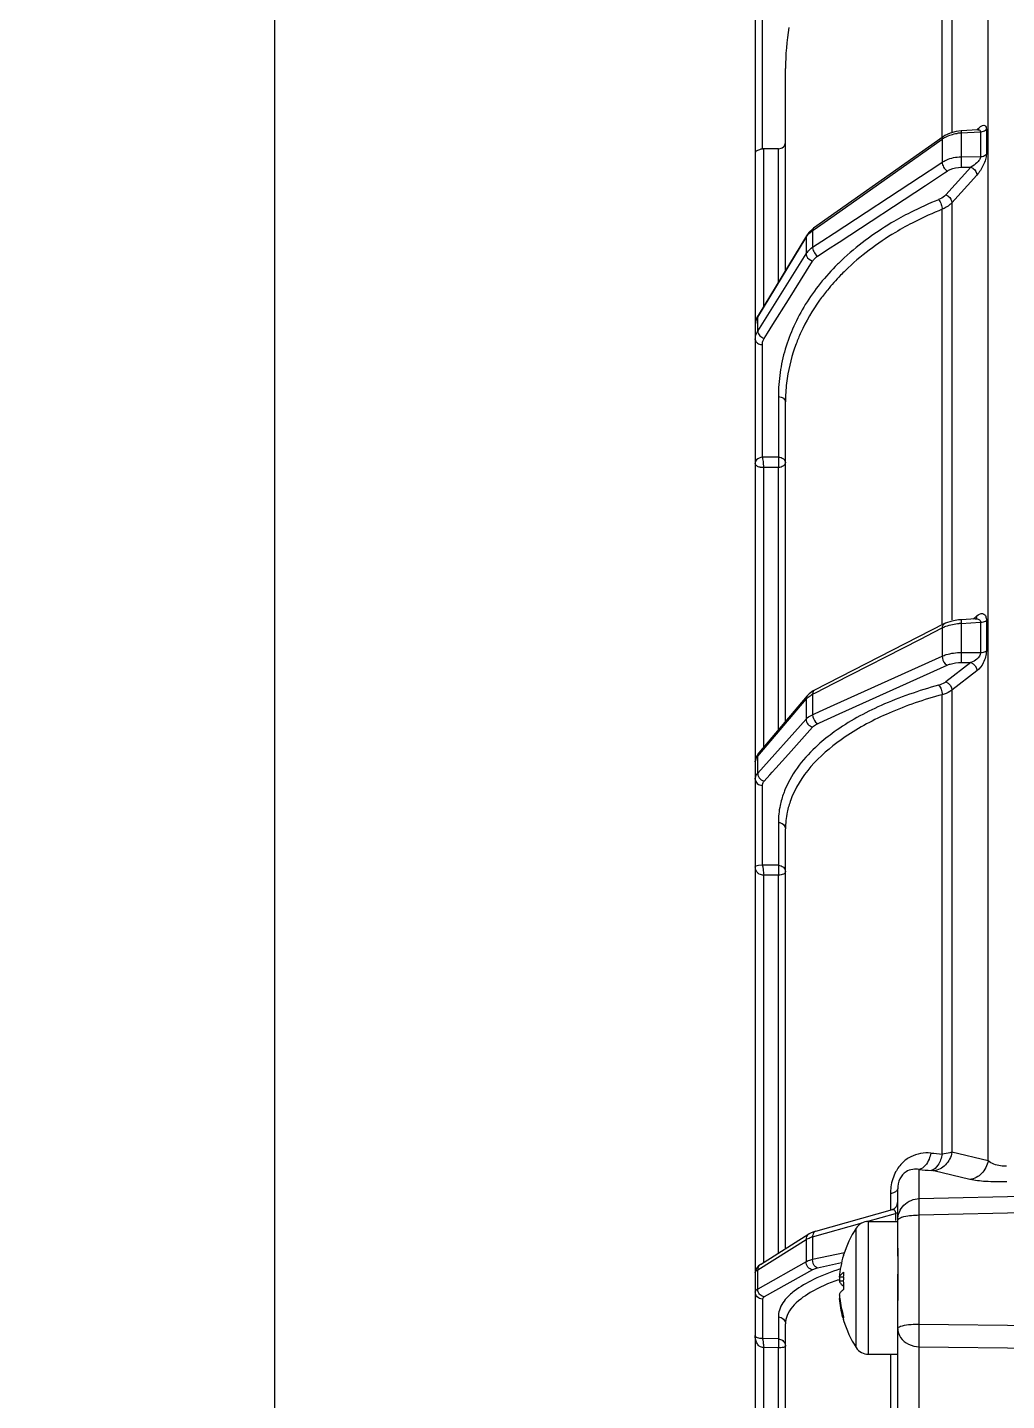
# Model space of a CAD drawing. Header units: millimetres. Extents: x -6 to 705, y -10 to 538.
# Drawn here: x 189.75 to 191.89, y 219.855 to 222.855 of the extents above; entities that cross this region are included whole.
import ezdxf

# ---------------------------------------------------------------- set-up
doc = ezdxf.new("R2010")
doc.units = ezdxf.units.MM
doc.layers.add('02___PRT_ALL_AXES', color=7, linetype='Continuous')

msp = doc.modelspace()

# ---------------------------------------------------------------- linework, layer by layer
msp.add_line((190.2899, 224.2442), (190.2899, 119.2284))
at = {"color": 8, "linetype": 'Continuous', "lineweight": -3}
for p, q in [((191.8494, 220.379), (191.8494, 223.4996)), ((191.3404, 223.3794), (191.3404, 214.341)), ((191.7489, 222.6161), (191.7489, 223.2854)), ((191.7703, 223.3032), (191.7703, 222.6254)), ((191.356, 222.5897), (191.356, 222.9045)), ((191.4065, 222.3247), (191.4065, 222.7656)), ((191.7666, 222.6244), (191.755, 222.6188)), ((191.8269, 222.6316), (191.7902, 222.6293)), ((191.7902, 222.6293), (191.7903, 222.6247)), ((191.7903, 222.6247), (191.8327, 222.6273)), ((191.7903, 222.6247), (191.7903, 222.5726)), ((191.8269, 222.6316), (191.8271, 222.6316)), ((191.8327, 222.6273), (191.8327, 222.5731)), ((191.8455, 222.6327), (191.8455, 222.5784)), ((191.7508, 222.6161), (191.4677, 222.4164)), ((191.7016, 222.5778), (191.749, 222.6112)), ((191.749, 222.6112), (191.749, 222.5607)), ((191.755, 222.6188), (191.7508, 222.6161)), ((191.3407, 222.5826), (191.3404, 222.5812)), ((191.391, 222.5901), (191.356, 222.5897)), ((191.3591, 222.2465), (191.3591, 222.5897)), ((191.391, 222.299), (191.391, 222.5901)), ((191.5128, 222.4446), (191.7016, 222.5778)), ((191.7903, 222.5726), (191.8327, 222.5731)), ((191.7016, 222.5297), (191.7419, 222.5561)), ((191.7122, 222.5101), (191.754, 222.5375)), ((191.7419, 222.5561), (191.749, 222.5607)), ((191.754, 222.5375), (191.7596, 222.5412)), ((191.8118, 222.5502), (191.7571, 222.4897)), ((191.8249, 222.5328), (191.7703, 222.4724)), ((191.7906, 222.5499), (191.8118, 222.5502)), ((191.5128, 222.4058), (191.7016, 222.5297)), ((191.5235, 222.3863), (191.7122, 222.5101)), ((191.7703, 222.4724), (191.7703, 221.5613)), ((191.4694, 222.414), (191.5128, 222.4446)), ((191.7489, 221.5519), (191.7489, 222.4579)), ((191.4658, 222.4115), (191.4694, 222.414)), ((191.3458, 222.2224), (191.4514, 222.3965)), ((191.4524, 222.4003), (191.3468, 222.2262)), ((191.4514, 222.3965), (191.4514, 222.3606)), ((191.4577, 222.4075), (191.4524, 222.4003)), ((191.4658, 222.4115), (191.4658, 222.375)), ((191.4658, 222.375), (191.4861, 222.3883)), ((191.4861, 222.3883), (191.5128, 222.4058)), ((191.4983, 222.3698), (191.5235, 222.3863)), ((191.3458, 222.1917), (191.4514, 222.3606)), ((191.4736, 222.358), (191.4765, 222.3554)), ((191.4765, 222.3554), (191.4803, 222.3579)), ((191.4803, 222.3579), (191.4983, 222.3698)), ((191.4128, 222.2602), (191.4657, 222.3447)), ((191.3789, 222.2061), (191.4128, 222.2602)), ((191.3432, 222.2191), (191.3416, 222.2139)), ((191.3458, 222.1917), (191.3458, 222.2224)), ((191.3672, 222.1873), (191.3789, 222.2061)), ((191.36, 222.1758), (191.3672, 222.1873)), ((191.356, 221.9164), (191.356, 222.1622)), ((191.391, 222.0486), (191.391, 221.9164)), ((191.4065, 221.3391), (191.4065, 222.0372)), ((191.391, 221.9164), (191.356, 221.9164)), ((191.3581, 221.9011), (191.3586, 221.8972)), ((191.3586, 221.8972), (191.3591, 221.8939)), ((191.391, 221.8938), (191.3591, 221.8938)), ((191.3591, 221.2833), (191.3591, 221.8938)), ((191.3912, 221.8972), (191.391, 221.8938)), ((191.391, 221.3208), (191.391, 221.8938)), ((191.7528, 221.5519), (191.4697, 221.407)), ((191.7309, 221.5341), (191.749, 221.5434)), ((191.749, 221.5434), (191.749, 221.4816)), ((191.7562, 221.5535), (191.7527, 221.5518)), ((191.7528, 221.5519), (191.7527, 221.5518)), ((191.8225, 221.5631), (191.7903, 221.5613)), ((191.7903, 221.5533), (191.8327, 221.5557)), ((191.7903, 221.5533), (191.7903, 221.4896)), ((191.8163, 221.5627), (191.8249, 221.5699)), ((191.8327, 221.5557), (191.8327, 221.4894)), ((191.8455, 221.5595), (191.8455, 221.4931)), ((191.5128, 221.4226), (191.7016, 221.5191)), ((191.7016, 221.5191), (191.7309, 221.5341)), ((191.7903, 221.4896), (191.8327, 221.4894)), ((191.5128, 221.375), (191.749, 221.4816)), ((191.5235, 221.3553), (191.7596, 221.4619)), ((191.8118, 221.4676), (191.7571, 221.4255)), ((191.7906, 221.4676), (191.8118, 221.4676)), ((191.4723, 221.4018), (191.5128, 221.4226)), ((191.8249, 221.4494), (191.7703, 221.4074)), ((191.4539, 221.395), (191.3483, 221.2705)), ((191.4583, 221.3994), (191.4539, 221.3949)), ((191.4658, 221.3985), (191.4723, 221.4018)), ((191.4658, 221.3985), (191.4658, 221.3538)), ((191.7489, 220.3937), (191.7489, 221.3974)), ((191.7703, 221.4074), (191.7703, 220.3976)), ((191.3458, 221.2633), (191.4514, 221.3878)), ((191.4514, 221.3878), (191.4514, 221.3438)), ((191.4714, 221.3563), (191.489, 221.3643)), ((191.489, 221.3643), (191.5128, 221.375)), ((191.3458, 221.2257), (191.4514, 221.3438)), ((191.4658, 221.3538), (191.4714, 221.3563)), ((191.4765, 221.3341), (191.4806, 221.336)), ((191.4806, 221.336), (191.5235, 221.3553)), ((191.4128, 221.2676), (191.4657, 221.3267)), ((191.3407, 221.2543), (191.3404, 221.2504)), ((191.3458, 221.2257), (191.3458, 221.2633)), ((191.3483, 221.2705), (191.3482, 221.2704)), ((191.3855, 221.2371), (191.4128, 221.2676)), ((191.36, 221.2086), (191.372, 221.222)), ((191.372, 221.222), (191.3776, 221.2283)), ((191.3776, 221.2283), (191.3855, 221.2371)), ((191.356, 221.0253), (191.356, 221.1991)), ((191.391, 221.1182), (191.391, 221.0248)), ((191.4065, 220.1871), (191.4065, 221.1042)), ((191.356, 221.0252), (191.3473, 221.0242)), ((191.391, 221.0248), (191.356, 221.0253)), ((191.3586, 221.0074), (191.3591, 221.0035)), ((191.391, 221.003), (191.3591, 221.0034)), ((191.3591, 220.1573), (191.3591, 221.0034)), ((191.3912, 221.0069), (191.391, 221.003)), ((191.391, 220.1773), (191.391, 221.003)), ((191.8494, 220.379), (191.7703, 220.3976)), ((191.6988, 220.2967), (191.6988, 220.36)), ((191.8096, 220.3384), (191.7305, 220.3572)), ((191.6517, 220.1705), (191.6517, 220.3176)), ((191.636, 220.3077), (191.636, 220.2718)), ((191.6988, 220.2967), (191.9742, 220.3031)), ((191.4726, 220.2254), (191.6403, 220.2729)), ((191.5843, 220.2464), (191.6467, 220.2641)), ((191.6399, 220.2728), (191.6401, 220.2728)), ((191.6467, 220.2641), (191.6467, 220.2489)), ((191.6513, 220.28), (191.6517, 220.2815)), ((191.6988, 220.2607), (191.9742, 220.2671)), ((191.6988, 220.0225), (191.6988, 220.2607)), ((191.4658, 220.2129), (191.5744, 220.2437)), ((191.5607, 219.9713), (191.5607, 220.2318)), ((191.5879, 219.9564), (191.5879, 220.2467)), ((191.3458, 220.1409), (191.4514, 220.2072)), ((191.3519, 220.1528), (191.4576, 220.2192)), ((191.4514, 220.2072), (191.4514, 220.1582)), ((191.4658, 220.2129), (191.4658, 220.1632)), ((191.5352, 220.1782), (191.4658, 220.1632)), ((191.5333, 220.1727), (191.5336, 220.1734)), ((191.3412, 220.1397), (191.3404, 220.1341)), ((191.4514, 220.1582), (191.3458, 220.099)), ((191.3458, 220.099), (191.3458, 220.1409)), ((191.4657, 220.141), (191.36, 220.0818)), ((191.529, 220.156), (191.4765, 220.1447)), ((191.533, 220.1247), (191.5242, 220.1247)), ((191.5329, 220.1161), (191.5242, 220.1161)), ((191.6517, 219.7547), (191.6517, 220.1311)), ((191.356, 220.0769), (191.356, 219.9907)), ((191.5251, 220.0783), (191.5242, 220.0783)), ((191.5331, 220.0977), (191.5332, 220.0981)), ((191.5332, 220.0981), (191.5332, 220.0987)), ((191.391, 220.0382), (191.391, 219.9898)), ((191.4065, 218.9758), (191.4065, 220.0226)), ((191.6988, 220.0225), (191.9742, 220.0192)), ((191.391, 219.9898), (191.356, 219.9907)), ((191.3586, 219.9753), (191.3591, 219.9712)), ((191.391, 219.9703), (191.3591, 219.971)), ((191.3591, 218.9745), (191.3591, 219.971)), ((191.3912, 219.9745), (191.391, 219.9703)), ((191.391, 218.9756), (191.391, 219.9703)), ((191.636, 219.9564), (191.636, 219.7488)), ((191.6988, 219.7351), (191.6988, 219.9729)), ((191.6988, 219.9729), (191.9742, 219.9696))]:
    msp.add_line(p, q, dxfattribs=at)
for points in [[(191.7902, 222.6293), (191.7795, 222.628), (191.7666, 222.6244)], [(191.8279, 222.6312), (191.829, 222.632), (191.8288, 222.6319), (191.8272, 222.6316), (191.8269, 222.6316)], [(191.4677, 222.4164), (191.466, 222.4151), (191.4577, 222.4075)], [(191.3468, 222.2262), (191.3456, 222.2242), (191.3432, 222.2191)], [(191.7903, 221.5613), (191.7844, 221.5608), (191.7697, 221.5581), (191.7562, 221.5535)], [(191.8226, 221.5627), (191.8236, 221.5633), (191.8229, 221.5631), (191.8224, 221.5631)], [(191.4697, 221.407), (191.467, 221.4056), (191.4583, 221.3994)], [(191.3482, 221.2704), (191.3432, 221.2627), (191.3407, 221.2543)], [(191.4726, 220.2254), (191.4686, 220.2242), (191.4629, 220.222), (191.4582, 220.2196), (191.4576, 220.2192)], [(191.3519, 220.1528), (191.3479, 220.1499), (191.3439, 220.1452), (191.3412, 220.1397)], [(191.3404, 219.9972), (191.3404, 219.9972), (191.3404, 219.9972)]]:
    msp.add_lwpolyline(points, dxfattribs=at)
at = {"color": 1}
msp.add_circle((211.1234, 217.2284), 28.8225, dxfattribs=at)
at = {"color": 8, "linetype": 'Continuous', "lineweight": -3}
for centre, radius, start, end in [((191.9394, 222.7655), 0.5329, 170.3078, 179.9887), ((191.7953, 222.5347), 0.0901, 95.9333, 98.6832), ((191.7954, 222.534), 0.0909, 93.1795, 95.9363), ((192.0312, 221.7581), 0.777, 111.9188, 116.8932), ((192.032, 221.7537), 0.759, 111.8988, 116.8753), ((191.5001, 222.3625), 0.0598, 124.9817, 128.8963), ((191.8994, 221.9567), 0.5375, 133.6018, 134.8446), ((191.3729, 222.204), 0.0325, 175.0783, 179.9928), ((191.3738, 222.2039), 0.0334, 166.0658, 175.0429), ((191.3798, 222.2016), 0.0399, 148.6557, 154.0337), ((191.378, 222.1716), 0.038, 148.0162, 153.3079), ((191.368, 222.1991), 0.0246, 232.0464, 241.6301), ((191.3565, 222.1845), 0.0223, 258.0315, 268.5673), ((191.7621, 222.0472), 0.3713, 163.5274, 171.6611), ((191.7552, 222.0484), 0.3642, 171.6798, 179.9678), ((191.7626, 222.037), 0.3561, 171.6834, 178.3222), ((191.76, 222.0371), 0.3535, 178.3317, 179.9908), ((191.7966, 221.4256), 0.1279, 92.8004, 94.7564), ((192.0696, 221.5646), 0.2795, 181.645, 182.3207), ((191.4944, 221.3419), 0.0634, 116.77, 120.1246), ((191.5745, 221.118), 0.1836, 168.2692, 179.924), ((191.586, 221.1041), 0.1795, 168.282, 179.9426), ((191.9412, 222.5869), 2.2016, 264.344, 264.9894), ((191.925, 223.0999), 2.7493, 265.2801, 265.8314), ((191.7468, 220.3077), 0.1108, 174.8823, 180.0229), ((191.6355, 220.2883), 0.0161, 285.801, 0.0001), ((191.5879, 220.2144), 0.0323, 90, 147.421), ((191.467, 220.2073), 0.0156, 165.9357, 180.3314), ((191.4908, 220.1217), 0.0946, 105.3207, 107.3426), ((191.7532, 220.1058), 0.2298, 163.2996, 175.2739), ((191.754, 220.1056), 0.2306, 162.9026, 163.306), ((191.5432, 220.1696), 0.0104, 162.8637, 167.9271), ((191.7784, 220.1171), 0.2456, 175.6382, 178.2333), ((191.7528, 220.0972), 0.2294, 173.1423, 175.2786), ((191.7817, 220.117), 0.2488, 178.2302, 180.0013), ((191.7852, 220.117), 0.2523, 180.0039, 184.3093), ((191.7528, 220.1058), 0.2294, 184.7214, 186.884), ((191.7532, 220.0973), 0.2298, 184.7267, 195.0299), ((191.7535, 220.106), 0.2301, 186.8905, 197.1001), ((191.7869, 220.0859), 0.2541, 176.4803, 177.128), ((191.7538, 220.0974), 0.2304, 195.0276, 195.2607), ((191.7539, 220.0975), 0.2305, 195.2609, 196.6936), ((191.5432, 220.0334), 0.0104, 192.0608, 197.1362), ((191.5879, 219.9886), 0.0323, 212.579, 270)]:
    msp.add_arc(centre, radius, start, end, dxfattribs=at)
for points, knots in [([(191.749, 222.6112), (191.7512, 222.6128), (191.7613, 222.6189), (191.7728, 222.6224), (191.7817, 222.6238)], [0, 0, 0, 0, 0.238258, 1, 1, 1, 1]), ([(191.8249, 222.6312), (191.8268, 222.6334), (191.8306, 222.6372), (191.8362, 222.6412), (191.8425, 222.6421), (191.8445, 222.6387), (191.845, 222.6371)], [0, 0, 0, 0, 0.345992, 0.613898, 0.803593, 1, 1, 1, 1]), ([(191.8271, 222.6316), (191.8284, 222.6317), (191.8314, 222.6315), (191.8327, 222.6286), (191.8327, 222.6273)], [0, 0, 0, 0, 0.512162, 1, 1, 1, 1]), ([(191.8327, 222.6273), (191.8339, 222.6273), (191.8386, 222.6279), (191.8432, 222.6301), (191.8455, 222.6327)], [0, 0, 0, 0, 0.271496, 1, 1, 1, 1]), ([(191.845, 222.6371), (191.8452, 222.636), (191.8454, 222.6346), (191.8455, 222.6331), (191.8455, 222.6327)], [0, 0, 0, 0, 0.726258, 1, 1, 1, 1]), ([(191.391, 222.5901), (191.3949, 222.5902), (191.4027, 222.5926), (191.4065, 222.6002), (191.4065, 222.6038)], [0, 0, 0, 0, 0.525088, 1, 1, 1, 1]), ([(191.7508, 222.6161), (191.7505, 222.6159), (191.7492, 222.6146), (191.7489, 222.6126), (191.749, 222.6112)], [0, 0, 0, 0, 0.21826, 1, 1, 1, 1]), ([(191.356, 222.5894), (191.3539, 222.5894), (191.3503, 222.5882), (191.345, 222.5866), (191.3415, 222.5844), (191.3407, 222.5826)], [0, 0, 0, 0, 0.364585, 0.650043, 1, 1, 1, 1]), ([(191.749, 222.5607), (191.7518, 222.5626), (191.7645, 222.5695), (191.7793, 222.5724), (191.7903, 222.5726)], [0, 0, 0, 0, 0.235678, 1, 1, 1, 1]), ([(191.7903, 222.5726), (191.7902, 222.5709), (191.7901, 222.5633), (191.7902, 222.5557), (191.7906, 222.5499)], [0, 0, 0, 0, 0.2301, 1, 1, 1, 1]), ([(191.8327, 222.5731), (191.8328, 222.5707), (191.8303, 222.5655), (191.8233, 222.5576), (191.8165, 222.5527), (191.8118, 222.5502)], [0, 0, 0, 0, 0.231412, 0.497111, 1, 1, 1, 1]), ([(191.8455, 222.5784), (191.8455, 222.5745), (191.8438, 222.5661), (191.8376, 222.5503), (191.8306, 222.5391), (191.8249, 222.5328)], [0, 0, 0, 0, 0.231128, 0.50114, 1, 1, 1, 1]), ([(191.8327, 222.5731), (191.8339, 222.5732), (191.8386, 222.5737), (191.8432, 222.5759), (191.8455, 222.5784)], [0, 0, 0, 0, 0.27211, 1, 1, 1, 1]), ([(191.749, 222.5607), (191.7489, 222.5571), (191.7516, 222.5496), (191.7564, 222.5436), (191.7596, 222.5412)], [0, 0, 0, 0, 0.476569, 1, 1, 1, 1]), ([(191.7596, 222.5412), (191.7617, 222.5426), (191.7713, 222.5477), (191.7823, 222.5498), (191.7906, 222.5499)], [0, 0, 0, 0, 0.235512, 1, 1, 1, 1]), ([(191.8118, 222.5502), (191.8136, 222.5493), (191.8198, 222.5454), (191.8249, 222.5382), (191.8249, 222.5328)], [0, 0, 0, 0, 0.269411, 1, 1, 1, 1]), ([(191.7571, 222.4897), (191.7561, 222.4886), (191.7515, 222.4841), (191.7457, 222.4808), (191.7412, 222.479)], [0, 0, 0, 0, 0.235877, 1, 1, 1, 1]), ([(191.7412, 222.479), (191.7436, 222.476), (191.7471, 222.4691), (191.749, 222.4616), (191.7489, 222.4579)], [0, 0, 0, 0, 0.512227, 1, 1, 1, 1]), ([(191.7703, 222.4724), (191.7689, 222.4708), (191.7627, 222.4648), (191.755, 222.4604), (191.7489, 222.4579)], [0, 0, 0, 0, 0.235798, 1, 1, 1, 1]), ([(191.7571, 222.4897), (191.759, 222.4889), (191.7651, 222.4849), (191.7703, 222.4778), (191.7703, 222.4724)], [0, 0, 0, 0, 0.269415, 1, 1, 1, 1]), ([(191.6797, 222.4511), (191.6655, 222.4439), (191.6116, 222.4143), (191.5617, 222.3773), (191.5287, 222.346)], [0, 0, 0, 0, 0.259921, 1, 1, 1, 1]), ([(191.4677, 222.4164), (191.4674, 222.4161), (191.4661, 222.4148), (191.4658, 222.4129), (191.4658, 222.4115)], [0, 0, 0, 0, 0.21818, 1, 1, 1, 1]), ([(191.6889, 222.4307), (191.6745, 222.4234), (191.6203, 222.3936), (191.5701, 222.3561), (191.5373, 222.3242)], [0, 0, 0, 0, 0.260279, 1, 1, 1, 1]), ([(191.4514, 222.3965), (191.4521, 222.3977), (191.4553, 222.4023), (191.4593, 222.4063), (191.4626, 222.409)], [0, 0, 0, 0, 0.240019, 1, 1, 1, 1]), ([(191.4514, 222.3606), (191.4523, 222.362), (191.4563, 222.3676), (191.4615, 222.3721), (191.4658, 222.375)], [0, 0, 0, 0, 0.23799, 1, 1, 1, 1]), ([(191.4514, 222.3606), (191.4514, 222.359), (191.4534, 222.3517), (191.4602, 222.3465), (191.4657, 222.3447)], [0, 0, 0, 0, 0.216058, 1, 1, 1, 1]), ([(191.4657, 222.3447), (191.4663, 222.3457), (191.4693, 222.3499), (191.4732, 222.3533), (191.4765, 222.3554)], [0, 0, 0, 0, 0.238075, 1, 1, 1, 1]), ([(191.4658, 222.375), (191.4658, 222.3745), (191.4659, 222.3722), (191.4665, 222.3699), (191.4672, 222.3682)], [0, 0, 0, 0, 0.223778, 1, 1, 1, 1]), ([(191.5204, 222.3378), (191.4937, 222.3113), (191.447, 222.254), (191.4162, 222.1865), (191.4061, 222.1525)], [0, 0, 0, 0, 0.514855, 1, 1, 1, 1]), ([(191.5373, 222.3242), (191.5338, 222.3208), (191.5202, 222.3071), (191.5073, 222.2927), (191.4982, 222.2816)], [0, 0, 0, 0, 0.25341, 1, 1, 1, 1]), ([(191.4982, 222.2816), (191.4923, 222.2743), (191.47, 222.2452), (191.4513, 222.2134), (191.44, 222.1886)], [0, 0, 0, 0, 0.256256, 1, 1, 1, 1]), ([(191.3404, 222.1736), (191.3404, 222.1711), (191.3434, 222.1656), (191.3489, 222.1633), (191.3519, 222.1627)], [0, 0, 0, 0, 0.447543, 1, 1, 1, 1]), ([(191.3458, 222.1917), (191.3458, 222.1907), (191.3466, 222.1859), (191.3499, 222.1819), (191.3528, 222.1797)], [0, 0, 0, 0, 0.217834, 1, 1, 1, 1]), ([(191.356, 222.1622), (191.356, 222.1657), (191.3571, 222.1706), (191.3593, 222.1747), (191.36, 222.1758)], [0, 0, 0, 0, 0.741461, 1, 1, 1, 1]), ([(191.44, 222.1886), (191.4363, 222.1805), (191.4229, 222.1483), (191.414, 222.1142), (191.4103, 222.0885)], [0, 0, 0, 0, 0.253639, 1, 1, 1, 1]), ([(191.391, 222.0486), (191.3948, 222.0485), (191.402, 222.0468), (191.4065, 222.0402), (191.4065, 222.0372)], [0, 0, 0, 0, 0.559176, 1, 1, 1, 1]), ([(191.356, 221.9163), (191.3513, 221.9157), (191.3438, 221.9129), (191.3404, 221.9056), (191.3404, 221.903)], [0, 0, 0, 0, 0.642857, 1, 1, 1, 1]), ([(191.3471, 221.8954), (191.346, 221.8959), (191.3429, 221.8974), (191.3404, 221.9008), (191.3404, 221.903)], [0, 0, 0, 0, 0.345978, 1, 1, 1, 1]), ([(191.356, 221.9164), (191.3562, 221.9153), (191.3573, 221.9102), (191.3577, 221.9051), (191.3581, 221.9011)], [0, 0, 0, 0, 0.215785, 1, 1, 1, 1]), ([(191.391, 221.9164), (191.3908, 221.9134), (191.3914, 221.907), (191.3912, 221.9005), (191.3912, 221.8972)], [0, 0, 0, 0, 0.476568, 1, 1, 1, 1]), ([(191.391, 221.9164), (191.3948, 221.9163), (191.402, 221.9147), (191.4065, 221.9081), (191.4065, 221.905)], [0, 0, 0, 0, 0.559303, 1, 1, 1, 1]), ([(191.4065, 221.905), (191.4065, 221.902), (191.4019, 221.8954), (191.3948, 221.8939), (191.391, 221.8938)], [0, 0, 0, 0, 0.438697, 1, 1, 1, 1]), ([(191.3526, 221.894), (191.352, 221.8941), (191.3502, 221.8944), (191.3484, 221.8949), (191.3471, 221.8954)], [0, 0, 0, 0, 0.289026, 1, 1, 1, 1]), ([(191.3591, 221.8939), (191.3574, 221.8937), (191.3552, 221.8937), (191.353, 221.8939), (191.3526, 221.894)], [0, 0, 0, 0, 0.771964, 1, 1, 1, 1]), ([(191.8249, 221.5699), (191.8283, 221.5727), (191.835, 221.5768), (191.8434, 221.5718), (191.8446, 221.5672), (191.8451, 221.5647)], [0, 0, 0, 0, 0.498627, 0.712105, 1, 1, 1, 1]), ([(191.7527, 221.5518), (191.7521, 221.5515), (191.7496, 221.5494), (191.7489, 221.5459), (191.749, 221.5434)], [0, 0, 0, 0, 0.217599, 1, 1, 1, 1]), ([(191.749, 221.5434), (191.7516, 221.5447), (191.7634, 221.5497), (191.7761, 221.5522), (191.786, 221.553)], [0, 0, 0, 0, 0.228852, 1, 1, 1, 1]), ([(191.7903, 221.5613), (191.7902, 221.5613), (191.7902, 221.5606), (191.7901, 221.56), (191.7902, 221.5584), (191.7902, 221.5573), (191.7902, 221.5566)], [0, 0, 0, 0, 0.067258, 0.260709, 0.575544, 1, 1, 1, 1]), ([(191.8225, 221.5631), (191.8248, 221.5632), (191.8286, 221.563), (191.8322, 221.5596), (191.8327, 221.557), (191.8327, 221.5557)], [0, 0, 0, 0, 0.488413, 0.726103, 1, 1, 1, 1]), ([(191.8327, 221.5557), (191.8339, 221.5557), (191.8384, 221.5561), (191.843, 221.5575), (191.8455, 221.5595)], [0, 0, 0, 0, 0.282745, 1, 1, 1, 1]), ([(191.749, 221.4816), (191.7519, 221.4829), (191.7651, 221.4878), (191.7794, 221.4895), (191.7903, 221.4896)], [0, 0, 0, 0, 0.22639, 1, 1, 1, 1]), ([(191.7903, 221.4896), (191.7902, 221.4876), (191.7901, 221.4803), (191.7901, 221.4729), (191.7906, 221.4676)], [0, 0, 0, 0, 0.270766, 1, 1, 1, 1]), ([(191.8327, 221.4894), (191.8329, 221.484), (191.8254, 221.4744), (191.8165, 221.4693), (191.8118, 221.4676)], [0, 0, 0, 0, 0.516, 1, 1, 1, 1]), ([(191.8455, 221.4931), (191.8455, 221.4842), (191.8406, 221.4679), (191.8309, 221.454), (191.8249, 221.4494)], [0, 0, 0, 0, 0.54189, 1, 1, 1, 1]), ([(191.8327, 221.4894), (191.8339, 221.4894), (191.8384, 221.4898), (191.843, 221.4911), (191.8455, 221.4931)], [0, 0, 0, 0, 0.283364, 1, 1, 1, 1]), ([(191.749, 221.4816), (191.7489, 221.4757), (191.7521, 221.4677), (191.758, 221.4627), (191.7596, 221.4619)], [0, 0, 0, 0, 0.767592, 1, 1, 1, 1]), ([(191.7596, 221.4619), (191.7618, 221.4628), (191.7717, 221.4665), (191.7824, 221.4677), (191.7906, 221.4676)], [0, 0, 0, 0, 0.226209, 1, 1, 1, 1]), ([(191.7571, 221.4255), (191.7561, 221.4247), (191.7512, 221.4214), (191.7456, 221.4193), (191.7412, 221.4181)], [0, 0, 0, 0, 0.223404, 1, 1, 1, 1]), ([(191.7489, 221.3974), (191.7094, 221.3867), (191.6357, 221.3616), (191.5165, 221.2995), (191.4439, 221.2294), (191.4214, 221.1762)], [0, 0, 0, 0, 0.303317, 0.57215, 1, 1, 1, 1]), ([(191.4514, 221.3878), (191.4521, 221.3886), (191.4554, 221.3921), (191.4594, 221.3949), (191.4626, 221.3967)], [0, 0, 0, 0, 0.229009, 1, 1, 1, 1]), ([(191.4697, 221.407), (191.4691, 221.4067), (191.4665, 221.4046), (191.4658, 221.401), (191.4658, 221.3985)], [0, 0, 0, 0, 0.217645, 1, 1, 1, 1]), ([(191.7412, 221.4181), (191.6982, 221.4064), (191.6189, 221.3793), (191.545, 221.3389), (191.5132, 221.3161)], [0, 0, 0, 0, 0.532661, 1, 1, 1, 1]), ([(191.7412, 221.4181), (191.7438, 221.4158), (191.7475, 221.4089), (191.749, 221.4014), (191.7489, 221.3974)], [0, 0, 0, 0, 0.468832, 1, 1, 1, 1]), ([(191.7703, 221.4074), (191.7689, 221.4063), (191.7623, 221.4019), (191.7548, 221.399), (191.7489, 221.3974)], [0, 0, 0, 0, 0.22337, 1, 1, 1, 1]), ([(191.4514, 221.3438), (191.4523, 221.3448), (191.4565, 221.3489), (191.4617, 221.3519), (191.4658, 221.3538)], [0, 0, 0, 0, 0.224427, 1, 1, 1, 1]), ([(191.4514, 221.3438), (191.4514, 221.34), (191.4547, 221.3322), (191.4618, 221.3277), (191.4657, 221.3267)], [0, 0, 0, 0, 0.488038, 1, 1, 1, 1]), ([(191.4658, 221.3538), (191.4657, 221.348), (191.469, 221.34), (191.4749, 221.335), (191.4765, 221.3341)], [0, 0, 0, 0, 0.767559, 1, 1, 1, 1]), ([(191.4657, 221.3267), (191.4663, 221.3274), (191.4695, 221.3305), (191.4734, 221.3327), (191.4765, 221.3341)], [0, 0, 0, 0, 0.224449, 1, 1, 1, 1]), ([(191.5132, 221.3161), (191.5008, 221.3072), (191.4577, 221.273), (191.4215, 221.2282), (191.4061, 221.1915)], [0, 0, 0, 0, 0.278171, 1, 1, 1, 1]), ([(191.3404, 221.2504), (191.3404, 221.2515), (191.3409, 221.2562), (191.3434, 221.2606), (191.3458, 221.2633)], [0, 0, 0, 0, 0.233866, 1, 1, 1, 1]), ([(191.3404, 221.213), (191.3404, 221.2141), (191.3409, 221.2188), (191.3434, 221.2231), (191.3458, 221.2257)], [0, 0, 0, 0, 0.236298, 1, 1, 1, 1]), ([(191.3404, 221.213), (191.3404, 221.2094), (191.3442, 221.2018), (191.352, 221.1992), (191.356, 221.1991)], [0, 0, 0, 0, 0.475047, 1, 1, 1, 1]), ([(191.356, 221.1991), (191.356, 221.1999), (191.3563, 221.2034), (191.3582, 221.2066), (191.36, 221.2086)], [0, 0, 0, 0, 0.2368, 1, 1, 1, 1]), ([(191.4061, 221.1915), (191.4049, 221.1886), (191.4002, 221.1768), (191.3967, 221.1646), (191.3948, 221.1553)], [0, 0, 0, 0, 0.253943, 1, 1, 1, 1]), ([(191.4214, 221.1762), (191.4202, 221.1733), (191.4156, 221.1617), (191.4122, 221.1496), (191.4103, 221.1405)], [0, 0, 0, 0, 0.253964, 1, 1, 1, 1]), ([(191.391, 221.1182), (191.3949, 221.1181), (191.4027, 221.1155), (191.4065, 221.1078), (191.4065, 221.1043)], [0, 0, 0, 0, 0.524953, 1, 1, 1, 1]), ([(191.3473, 221.0242), (191.3455, 221.0239), (191.3435, 221.0235), (191.3404, 221.0223), (191.3404, 221.0217)], [0, 0, 0, 0, 0.738081, 1, 1, 1, 1]), ([(191.3591, 221.0035), (191.3558, 221.0031), (191.3497, 221.0044), (191.3424, 221.0112), (191.3404, 221.0178), (191.3404, 221.0217)], [0, 0, 0, 0, 0.342936, 0.593522, 1, 1, 1, 1]), ([(191.356, 221.0252), (191.3569, 221.0228), (191.3576, 221.0167), (191.3582, 221.0108), (191.3586, 221.0074)], [0, 0, 0, 0, 0.432309, 1, 1, 1, 1]), ([(191.391, 221.0248), (191.3909, 221.0237), (191.3911, 221.0212), (191.3913, 221.0152), (191.3912, 221.0103), (191.3912, 221.0069)], [0, 0, 0, 0, 0.18328, 0.429014, 1, 1, 1, 1]), ([(191.391, 221.0248), (191.3949, 221.0247), (191.4027, 221.0221), (191.4065, 221.0144), (191.4065, 221.0109)], [0, 0, 0, 0, 0.525081, 1, 1, 1, 1]), ([(191.4065, 221.0109), (191.4065, 221.0085), (191.4025, 221.0051), (191.3968, 221.0035), (191.393, 221.003), (191.391, 221.003)], [0, 0, 0, 0, 0.384679, 0.673634, 1, 1, 1, 1]), ([(191.7242, 220.396), (191.7094, 220.3975), (191.685, 220.3932), (191.6592, 220.3738), (191.6495, 220.3596), (191.6457, 220.3517)], [0, 0, 0, 0, 0.468635, 0.724463, 1, 1, 1, 1]), ([(191.7242, 220.396), (191.7233, 220.3916), (191.7193, 220.3774), (191.709, 220.3624), (191.6988, 220.36)], [0, 0, 0, 0, 0.304177, 1, 1, 1, 1]), ([(191.7489, 220.3937), (191.7473, 220.3853), (191.7428, 220.3711), (191.7312, 220.3595), (191.7252, 220.358)], [0, 0, 0, 0, 0.577958, 1, 1, 1, 1]), ([(191.7703, 220.3976), (191.7683, 220.3875), (191.759, 220.3685), (191.74, 220.3583), (191.7305, 220.3572)], [0, 0, 0, 0, 0.520514, 1, 1, 1, 1]), ([(191.7703, 220.3976), (191.7688, 220.3972), (191.7618, 220.3954), (191.7546, 220.3944), (191.7489, 220.3937)], [0, 0, 0, 0, 0.207604, 1, 1, 1, 1]), ([(191.8494, 220.379), (191.8474, 220.3689), (191.8382, 220.3498), (191.8191, 220.3395), (191.8096, 220.3384)], [0, 0, 0, 0, 0.520716, 1, 1, 1, 1]), ([(191.8896, 220.3676), (191.8853, 220.3674), (191.8713, 220.3678), (191.8566, 220.3724), (191.8494, 220.379)], [0, 0, 0, 0, 0.304781, 1, 1, 1, 1]), ([(191.6988, 220.36), (191.6941, 220.3609), (191.684, 220.3613), (191.6677, 220.3556), (191.6543, 220.3399), (191.6517, 220.3251), (191.6517, 220.3176)], [0, 0, 0, 0, 0.194207, 0.408406, 0.690098, 1, 1, 1, 1]), ([(191.7305, 220.3572), (191.7301, 220.3573), (191.7284, 220.3577), (191.7266, 220.3579), (191.7252, 220.358)], [0, 0, 0, 0, 0.203187, 1, 1, 1, 1]), ([(191.636, 220.3077), (191.6395, 220.3086), (191.6449, 220.3103), (191.6502, 220.3137), (191.6512, 220.3157)], [0, 0, 0, 0, 0.615809, 1, 1, 1, 1]), ([(191.89, 220.3331), (191.8744, 220.3327), (191.8475, 220.3331), (191.8206, 220.3358), (191.8096, 220.3384)], [0, 0, 0, 0, 0.579268, 1, 1, 1, 1]), ([(191.6517, 220.2489), (191.6517, 220.2609), (191.6618, 220.286), (191.6867, 220.2964), (191.6988, 220.2967)], [0, 0, 0, 0, 0.498076, 1, 1, 1, 1]), ([(191.6988, 220.2607), (191.6986, 220.2687), (191.6985, 220.2793), (191.6986, 220.2913), (191.6986, 220.2953), (191.6988, 220.2967)], [0, 0, 0, 0, 0.666053, 0.884662, 1, 1, 1, 1]), ([(191.6401, 220.2728), (191.6415, 220.2732), (191.6463, 220.2723), (191.6468, 220.2669), (191.6467, 220.2641)], [0, 0, 0, 0, 0.335612, 1, 1, 1, 1]), ([(191.6467, 220.2641), (191.648, 220.2644), (191.6498, 220.2649), (191.6517, 220.2664), (191.6517, 220.2671)], [0, 0, 0, 0, 0.652474, 1, 1, 1, 1]), ([(191.6517, 220.2489), (191.6517, 220.2508), (191.6569, 220.2549), (191.6723, 220.2592), (191.6876, 220.2606), (191.6988, 220.2607)], [0, 0, 0, 0, 0.113745, 0.330063, 1, 1, 1, 1]), ([(191.4726, 220.2254), (191.471, 220.225), (191.4678, 220.2225), (191.4665, 220.2188), (191.4661, 220.2168)], [0, 0, 0, 0, 0.454815, 1, 1, 1, 1]), ([(191.4514, 220.2072), (191.4522, 220.2077), (191.4557, 220.2096), (191.4596, 220.211), (191.4626, 220.212)], [0, 0, 0, 0, 0.212696, 1, 1, 1, 1]), ([(191.4658, 220.1632), (191.4644, 220.1629), (191.4594, 220.1617), (191.4546, 220.16), (191.4514, 220.1582)], [0, 0, 0, 0, 0.293496, 1, 1, 1, 1]), ([(191.4765, 220.1447), (191.4749, 220.1451), (191.4685, 220.1492), (191.4657, 220.1574), (191.4658, 220.1632)], [0, 0, 0, 0, 0.217091, 1, 1, 1, 1]), ([(191.3404, 220.1341), (191.3404, 220.1347), (191.3411, 220.1376), (191.3437, 220.1396), (191.3458, 220.1409)], [0, 0, 0, 0, 0.196935, 1, 1, 1, 1]), ([(191.3519, 220.1528), (191.35, 220.1516), (191.3468, 220.148), (191.3458, 220.1432), (191.3458, 220.1409)], [0, 0, 0, 0, 0.48747, 1, 1, 1, 1]), ([(191.5262, 220.1428), (191.5063, 220.1363), (191.4713, 220.1229), (191.4385, 220.1043), (191.4254, 220.0942)], [0, 0, 0, 0, 0.557665, 1, 1, 1, 1]), ([(191.4657, 220.141), (191.4618, 220.1416), (191.4543, 220.1461), (191.4514, 220.1542), (191.4514, 220.1582)], [0, 0, 0, 0, 0.492608, 1, 1, 1, 1]), ([(191.4765, 220.1447), (191.4754, 220.1444), (191.4717, 220.1435), (191.468, 220.1423), (191.4657, 220.141)], [0, 0, 0, 0, 0.293666, 1, 1, 1, 1]), ([(191.5336, 220.1358), (191.5324, 220.135), (191.5303, 220.1332), (191.5269, 220.1297), (191.5249, 220.1268), (191.5242, 220.1247)], [0, 0, 0, 0, 0.292954, 0.554867, 1, 1, 1, 1]), ([(191.5223, 220.1193), (191.5011, 220.1116), (191.4649, 220.0961), (191.4323, 220.0726), (191.4216, 220.0598)], [0, 0, 0, 0, 0.575376, 1, 1, 1, 1]), ([(191.5242, 220.1161), (191.5249, 220.1141), (191.5268, 220.1112), (191.53, 220.1078), (191.532, 220.1061), (191.5331, 220.1053)], [0, 0, 0, 0, 0.446946, 0.708452, 1, 1, 1, 1]), ([(191.3458, 220.099), (191.345, 220.0986), (191.3426, 220.0971), (191.3404, 220.0944), (191.3404, 220.0925)], [0, 0, 0, 0, 0.323712, 1, 1, 1, 1]), ([(191.356, 220.0769), (191.352, 220.0771), (191.3438, 220.0804), (191.3404, 220.0886), (191.3404, 220.0925)], [0, 0, 0, 0, 0.506023, 1, 1, 1, 1]), ([(191.36, 220.0818), (191.3568, 220.0823), (191.3504, 220.0855), (191.347, 220.0917), (191.3462, 220.095)], [0, 0, 0, 0, 0.489826, 1, 1, 1, 1]), ([(191.36, 220.0818), (191.3594, 220.0814), (191.3576, 220.0803), (191.356, 220.0784), (191.356, 220.0769)], [0, 0, 0, 0, 0.323673, 1, 1, 1, 1]), ([(191.4254, 220.0942), (191.4218, 220.0914), (191.4096, 220.0811), (191.3991, 220.068), (191.3948, 220.0574)], [0, 0, 0, 0, 0.285915, 1, 1, 1, 1]), ([(191.5336, 220.0981), (191.5324, 220.0972), (191.5303, 220.0955), (191.5269, 220.092), (191.5249, 220.089), (191.5242, 220.087)], [0, 0, 0, 0, 0.292954, 0.554867, 1, 1, 1, 1]), ([(191.3948, 220.0574), (191.3942, 220.0558), (191.392, 220.0497), (191.391, 220.043), (191.391, 220.0382)], [0, 0, 0, 0, 0.257369, 1, 1, 1, 1]), ([(191.4216, 220.0598), (191.417, 220.0543), (191.4095, 220.0427), (191.4065, 220.029), (191.4065, 220.0226)], [0, 0, 0, 0, 0.5292, 1, 1, 1, 1]), ([(191.391, 220.0382), (191.395, 220.038), (191.4031, 220.0347), (191.4065, 220.0265), (191.4065, 220.0226)], [0, 0, 0, 0, 0.506023, 1, 1, 1, 1]), ([(191.5336, 220.0383), (191.5332, 220.0371), (191.5328, 220.0347), (191.5329, 220.0323), (191.5331, 220.0312)], [0, 0, 0, 0, 0.531381, 1, 1, 1, 1]), ([(191.6517, 220.0128), (191.6517, 220.0138), (191.6539, 220.0161), (191.6618, 220.0192), (191.6695, 220.0205), (191.6754, 220.0212)], [0, 0, 0, 0, 0.114178, 0.316987, 1, 1, 1, 1]), ([(191.6517, 220.0128), (191.6517, 220.0059), (191.6566, 219.9912), (191.6686, 219.9818), (191.6754, 219.9785)], [0, 0, 0, 0, 0.477955, 1, 1, 1, 1]), ([(191.6754, 220.0212), (191.6772, 220.0214), (191.685, 220.0222), (191.6928, 220.0225), (191.6988, 220.0225)], [0, 0, 0, 0, 0.235856, 1, 1, 1, 1]), ([(191.6988, 219.9729), (191.6987, 219.9761), (191.6984, 219.9926), (191.6985, 220.0092), (191.6988, 220.0225)], [0, 0, 0, 0, 0.193362, 1, 1, 1, 1]), ([(191.3591, 219.9712), (191.3557, 219.9708), (191.349, 219.9733), (191.3437, 219.981), (191.3409, 219.989), (191.3404, 219.9945), (191.3404, 219.9972)], [0, 0, 0, 0, 0.289438, 0.538104, 0.771563, 1, 1, 1, 1]), ([(191.356, 219.9906), (191.3525, 219.9905), (191.3472, 219.9911), (191.3424, 219.9936), (191.3413, 219.9948)], [0, 0, 0, 0, 0.677396, 1, 1, 1, 1]), ([(191.356, 219.9906), (191.3564, 219.99), (191.357, 219.9881), (191.3578, 219.983), (191.3582, 219.9785), (191.3586, 219.9753)], [0, 0, 0, 0, 0.147373, 0.377337, 1, 1, 1, 1]), ([(191.391, 219.9898), (191.3908, 219.9891), (191.3911, 219.9872), (191.3912, 219.9838), (191.3911, 219.9794), (191.3912, 219.9762), (191.3912, 219.9745)], [0, 0, 0, 0, 0.139153, 0.369377, 0.665888, 1, 1, 1, 1]), ([(191.391, 219.9898), (191.3943, 219.9897), (191.4012, 219.9873), (191.4052, 219.9813), (191.406, 219.9781)], [0, 0, 0, 0, 0.504948, 1, 1, 1, 1]), ([(191.4065, 219.9742), (191.4065, 219.9736), (191.4048, 219.9722), (191.3997, 219.9708), (191.3947, 219.9703), (191.391, 219.9703)], [0, 0, 0, 0, 0.114333, 0.330333, 1, 1, 1, 1])]:
    msp.add_open_spline(points, degree=3, knots=knots, dxfattribs=at)
for points in [[(191.4524, 222.4003), (191.4518, 222.3992), (191.4514, 222.3978), (191.4514, 222.3965)], [(191.4672, 222.3682), (191.4686, 222.3644), (191.4708, 222.3609), (191.4736, 222.358)], [(191.3414, 222.212), (191.342, 222.2144), (191.3429, 222.2168), (191.344, 222.2191)], [(191.3468, 222.2262), (191.3461, 222.2251), (191.3458, 222.2237), (191.3458, 222.2224)], [(191.3404, 222.1736), (191.3404, 222.1788), (191.3417, 222.184), (191.344, 222.1887)], [(191.3563, 222.1774), (191.3575, 222.1768), (191.3587, 222.1762), (191.36, 222.1758)], [(191.8215, 221.5619), (191.8229, 221.563), (191.824, 221.5648), (191.8245, 221.5666)], [(191.8245, 221.5666), (191.8248, 221.5676), (191.8249, 221.5688), (191.8249, 221.5699)], [(191.8451, 221.5647), (191.8454, 221.563), (191.8455, 221.5613), (191.8455, 221.5595)], [(191.8118, 221.4676), (191.8188, 221.4651), (191.8249, 221.4569), (191.8249, 221.4494)], [(191.7571, 221.4255), (191.7642, 221.4231), (191.7703, 221.4148), (191.7703, 221.4074)], [(191.4539, 221.3949), (191.453, 221.3939), (191.4523, 221.3926), (191.4519, 221.3912)], [(191.4519, 221.3912), (191.4516, 221.3901), (191.4514, 221.3889), (191.4514, 221.3878)], [(191.3482, 221.2704), (191.3466, 221.2685), (191.3458, 221.2658), (191.3458, 221.2633)], [(191.3458, 221.2257), (191.3458, 221.2232), (191.3465, 221.2207), (191.3476, 221.2184)], [(191.3476, 221.2184), (191.3495, 221.2149), (191.3527, 221.2118), (191.3563, 221.21)], [(191.3563, 221.21), (191.3575, 221.2094), (191.3587, 221.2089), (191.36, 221.2086)], [(191.6457, 220.3517), (191.6405, 220.3411), (191.6375, 220.3293), (191.6365, 220.3176)], [(191.6512, 220.3157), (191.6515, 220.3163), (191.6517, 220.317), (191.6517, 220.3176)], [(191.4576, 220.2192), (191.4548, 220.2174), (191.4527, 220.2143), (191.4519, 220.2111)], [(191.4661, 220.2168), (191.4659, 220.2155), (191.4658, 220.2142), (191.4658, 220.2129)], [(191.3462, 220.095), (191.3459, 220.0963), (191.3458, 220.0977), (191.3458, 220.099)], [(191.3413, 219.9948), (191.3408, 219.9955), (191.3404, 219.9963), (191.3404, 219.9972)], [(191.406, 219.9781), (191.4063, 219.9768), (191.4065, 219.9755), (191.4065, 219.9742)], [(191.6754, 219.9785), (191.6826, 219.975), (191.6908, 219.9731), (191.6988, 219.9729)]]:
    msp.add_open_spline(points, degree=3, dxfattribs=at)
at = {"layer": '02___PRT_ALL_AXES', "color": 8, "linetype": 'Continuous', "lineweight": -3}
for p, q in [((191.5879, 220.2467), (191.6517, 220.2467)), ((191.6517, 220.188), (191.6517, 220.0741)), ((191.5879, 219.9564), (191.6517, 219.9564))]:
    msp.add_line(p, q, dxfattribs=at)
for start, end in [(147.421, 162.7239), (197.1292, 212.579)]:
    msp.add_arc((191.7646, 220.1015), 0.2419, start, end, dxfattribs=at)

doc.saveas('drawing.dxf')
